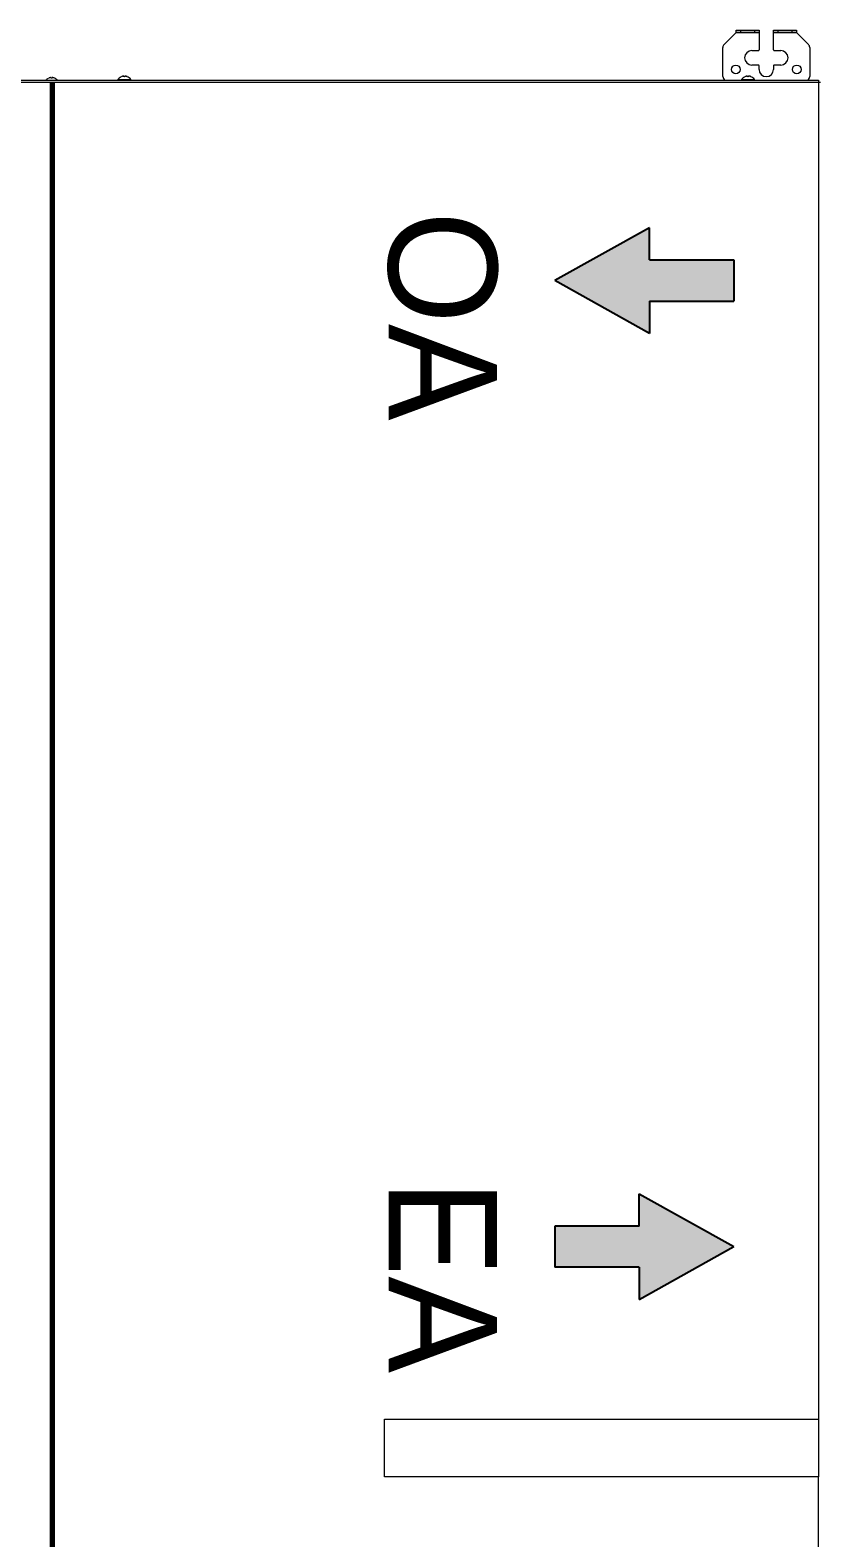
# Model space of a CAD drawing. Header units: millimetres. Extents: x 61566 to 667441, y 0 to 118800.
# Drawn here: x 447687 to 448233, y 56285 to 57327 of the extents above; entities that cross this region are included whole.
import ezdxf

# ---------------------------------------------------------------- set-up
doc = ezdxf.new("R2010")
doc.units = ezdxf.units.MM
doc.header["$LTSCALE"] = 200
doc.layers.add('LG-환기', color=2, linetype='Continuous')
doc.layers.add('환기유니트', color=6, linetype='Continuous')
doc.styles.add('ACISOGDT', font='amgdt.shx')

# ---------------------------------------------------------------- blocks, each defined once
blk = doc.blocks.new('파랑화살표')
at = {"layer": 'LG-환기', "ltscale": 0.5}
blk.add_hatch(color=5, dxfattribs=at).paths.add_polyline_path([(0, -15.8), (0, 15.8), (64.8, 15.8), (64.8, 40.6), (137.3, 0), (64.8, -40.6), (64.8, -15.8)])
at = {"layer": 'LG-환기', "color": 5, "ltscale": 0.5}
for p, q in [((64.8, 40.6), (137.3, 0)), ((64.8, 40.6), (137.3, 0)), ((64.8, 15.8), (64.8, 40.6)), ((64.8, 15.8), (64.8, 40.6)), ((64.8, 15.8), (0, 15.8)), ((64.8, 15.8), (0, 15.8)), ((0, 15.8), (0, -15.8)), ((64.8, -40.6), (137.3, 0)), ((64.8, -40.6), (137.3, 0)), ((64.8, -15.8), (0, -15.8)), ((64.8, -15.8), (0, -15.8)), ((64.8, -15.8), (64.8, -40.6)), ((64.8, -15.8), (64.8, -40.6))]:
    blk.add_line(p, q, dxfattribs=at)
blk = doc.blocks.new('빨간화살표')
at = {"layer": 'LG-환기', "ltscale": 0.5}
blk.add_hatch(color=1, dxfattribs=at).paths.add_polyline_path([(0, -15.8), (0, 15.8), (-64.8, 15.8), (-64.8, 40.6), (-137.3, 0), (-64.8, -40.6), (-64.8, -15.8)])
at = {"layer": 'LG-환기', "color": 1, "ltscale": 0.5}
for p, q in [((-64.8, 40.6), (-137.3, 0)), ((-64.8, 40.6), (-137.3, 0)), ((-64.8, 15.8), (-64.8, 40.6)), ((-64.8, 15.8), (-64.8, 40.6)), ((-64.8, 15.8), (0, 15.8)), ((-64.8, 15.8), (0, 15.8)), ((0, 15.8), (0, -15.8)), ((-64.8, -40.6), (-137.3, 0)), ((-64.8, -40.6), (-137.3, 0)), ((-64.8, -15.8), (-64.8, -40.6)), ((-64.8, -15.8), (-64.8, -40.6)), ((-64.8, -15.8), (0, -15.8)), ((-64.8, -15.8), (0, -15.8))]:
    blk.add_line(p, q, dxfattribs=at)
blk = doc.blocks.new('상업용 프리미엄환기 800~1000CMH')
at = {"layer": 'LG-환기', "color": 0, "linetype": 'Continuous', "lineweight": 18}
for p, q in [((-9.1, 1262.6), (-9.1, 988.1)), ((-9.1, 988.1), (290.9, 988.1)), ((-9.1, 948.1), (-9.1, 988.1)), ((290.9, 988.1), (290.9, 948.1)), ((-9.1, 22.5), (-9.1, 948.1)), ((290.9, 948.1), (-9.1, 948.1)), ((1051.8, 23.9), (-10.4, 23.9)), ((1050.5, 22.6), (-9.1, 22.6)), ((-1.7, 22.5), (-9.1, 22.5)), ((44, 22.1), (35.2, 22.1)), ((475.1, 22.1), (466.3, 22.1)), ((518.9, 21.1), (519, 21.1)), ((-3, 0), (-3, 20)), ((17, 12.1), (21.5, 12.1)), ((22, 12.6), (22, 15.1)), ((32, 15.1), (32, 12.6)), ((32.5, 12.1), (37, 12.1)), ((37.6, 20.1), (37.7, 20.1)), ((57, 20), (57, 0)), ((468.7, 20.1), (468.8, 20.1)), ((21.5, 2.1), (17, 2.1)), ((22, 1.6), (22, -12)), ((32, -12), (32, 1.6)), ((37, 2.1), (32.5, 2.1)), ((6.2, -10.4), (-2.1, -2.1)), ((5.9, -10.1), (22, -10.1)), ((32, -10.1), (48.1, -10.1)), ((56.1, -2.1), (47.8, -10.4)), ((6.2, -10.4), (22, -10.4)), ((6.2, -12), (6.2, -10.4)), ((22, -12), (6.2, -12)), ((9.2, -10.4), (9.2, -12)), ((19, -12), (19, -10.4)), ((32, -10.4), (47.8, -10.4)), ((47.8, -12), (32, -12)), ((35, -10.4), (35, -12)), ((44.8, -12), (44.8, -10.4)), ((47.8, -10.4), (47.8, -12))]:
    blk.add_line(p, q, dxfattribs=at)
at = {"layer": 'LG-환기', "color": 0, "lineweight": 70}
blk.add_line((520.7, 23.9), (520.7, 1259.8), dxfattribs=at)
at = {"layer": 'LG-환기', "color": 0, "linetype": 'Continuous', "lineweight": 18}
for centre in [(6, 15.1), (48, 15.1)]:
    blk.add_circle(centre, 3, dxfattribs=at)
for centre, radius, start, end in [((0, 20), 3, 119.9279, 180), ((35.4, 22.3), 0.3, 90, 214.6013), ((39.6, 25.2), 5.4, 214.6013, 248.604), ((39.6, 25.2), 5.4, 296.0867, 325.3987), ((43.8, 22.3), 0.3, 325.3987, 90), ((54, 20), 3, 0, 60.0721), ((466.5, 22.3), 0.3, 90, 214.6013), ((470.7, 25.2), 5.4, 214.6013, 248.604), ((470.7, 25.2), 5.4, 296.0867, 325.3987), ((474.9, 22.3), 0.3, 325.3987, 90), ((520.9, 26.2), 5.4, 221.7551, 248.604), ((520.9, 26.2), 5.4, 296.0867, 318.2452), ((17, 7.1), 5, 90, 270), ((21.5, 12.6), 0.5, 270, 0), ((27, 15.1), 5, 0, 180), ((32.5, 12.6), 0.5, 180, 270), ((37, 7.1), 5, 270, 90), ((0, 0), 3, 180, 225), ((21.5, 1.6), 0.5, 0, 90), ((32.5, 1.6), 0.5, 90, 180), ((54, 0), 3, 315, 0)]:
    blk.add_arc(centre, radius, start, end, dxfattribs=at)
for points, knots in [([(519, 21.1), (519.1, 21.1), (519.2, 21.1), (519.3, 21), (519.4, 21), (519.5, 21), (519.5, 20.9), (519.8, 20.9), (520, 20.8), (520.2, 20.8)], [0, 0, 0, 0, 0.25, 0.25, 0.375, 0.375, 0.5, 0.5, 1, 1, 1, 1]), ([(520.5, 20.8), (520.5, 20.8), (520.5, 20.9), (520.5, 21), (520.5, 21), (520.5, 21.1), (520.5, 21.1), (520.5, 21.1), (520.5, 21.1), (520.5, 21.2)], [0, 0, 0, 0, 0.5, 0.5, 0.75, 0.75, 0.875, 0.875, 1, 1, 1, 1]), ([(521.3, 21.2), (521.3, 21.1), (521.3, 21), (521.3, 20.9), (521.3, 20.9), (521.3, 20.9), (521.3, 20.9), (521.3, 20.8), (521.3, 20.8), (521.3, 20.8)], [0, 0, 0, 0, 0.5, 0.5, 0.625, 0.625, 0.75, 0.75, 1, 1, 1, 1]), ([(521.6, 20.8), (521.7, 20.8), (521.8, 20.8), (522, 20.9), (522, 20.9), (522.2, 20.9), (522.2, 20.9), (522.3, 21), (522.4, 21), (522.5, 21), (522.6, 21.1), (522.8, 21.1), (522.9, 21.2)], [0, 0, 0, 0, 0.25, 0.25, 0.375, 0.375, 0.5, 0.5, 0.625, 0.625, 0.75, 1, 1, 1, 1]), ([(37.7, 20.1), (37.8, 20.1), (37.9, 20.1), (38, 20), (38.1, 20), (38.2, 20), (38.2, 19.9), (38.5, 19.9), (38.7, 19.8), (38.9, 19.8)], [0, 0, 0, 0, 0.25, 0.25, 0.375, 0.375, 0.5, 0.5, 1, 1, 1, 1]), ([(38.9, 19.8), (38.9, 19.8), (38.9, 19.8), (39, 19.8), (39, 19.8), (39, 19.8), (39, 19.8), (39, 19.8), (39, 19.8), (39.1, 19.8), (39.1, 19.8), (39.1, 19.8), (39.1, 19.8), (39.1, 19.8), (39.1, 19.8), (39.2, 19.8), (39.2, 19.8), (39.2, 19.8), (39.2, 19.8), (39.2, 19.8), (39.2, 19.8), (39.2, 19.8), (39.2, 19.8), (39.2, 19.8), (39.2, 19.8)], [0, 0, 0, 0, 0.125, 0.125, 0.1875, 0.1875, 0.25, 0.25, 0.375, 0.375, 0.4375, 0.4375, 0.5, 0.5, 0.625, 0.625, 0.6875, 0.6875, 0.75, 0.8125, 0.8125, 0.875, 0.875, 1, 1, 1, 1]), ([(39.2, 19.8), (39.2, 19.8), (39.2, 19.9), (39.2, 20), (39.2, 20), (39.2, 20.1), (39.2, 20.1), (39.2, 20.1), (39.2, 20.1), (39.2, 20.2)], [0, 0, 0, 0, 0.5, 0.5, 0.75, 0.75, 0.875, 0.875, 1, 1, 1, 1]), ([(40, 20.2), (40, 20.1), (40, 20), (40, 19.9), (40, 19.9), (40, 19.9), (40, 19.9), (40, 19.8), (40, 19.8), (40, 19.8)], [0, 0, 0, 0, 0.5, 0.5, 0.625, 0.625, 0.75, 0.75, 1, 1, 1, 1]), ([(40, 19.8), (40, 19.8), (40, 19.8), (40, 19.8), (40, 19.8), (40, 19.8), (40, 19.8), (40, 19.8), (40, 19.8), (40.1, 19.8), (40.1, 19.8), (40.1, 19.8), (40.1, 19.8), (40.1, 19.8), (40.1, 19.8), (40.1, 19.8), (40.1, 19.8), (40.2, 19.8), (40.2, 19.8), (40.2, 19.8), (40.2, 19.8), (40.2, 19.8), (40.3, 19.8), (40.3, 19.8), (40.3, 19.8)], [0, 0, 0, 0, 0.125, 0.125, 0.1875, 0.1875, 0.25, 0.25, 0.375, 0.375, 0.4375, 0.4375, 0.5, 0.5, 0.625, 0.625, 0.6875, 0.6875, 0.75, 0.8125, 0.8125, 0.875, 0.875, 1, 1, 1, 1]), ([(40.3, 19.8), (40.4, 19.8), (40.5, 19.8), (40.7, 19.9), (40.7, 19.9), (40.9, 19.9), (40.9, 19.9), (41, 20), (41.1, 20), (41.2, 20), (41.3, 20.1), (41.5, 20.1), (41.6, 20.2)], [0, 0, 0, 0, 0.25, 0.25, 0.375, 0.375, 0.5, 0.5, 0.625, 0.625, 0.75, 1, 1, 1, 1]), ([(468.8, 20.1), (468.9, 20.1), (469, 20.1), (469.1, 20), (469.2, 20), (469.3, 20), (469.3, 19.9), (469.6, 19.9), (469.8, 19.8), (470, 19.8)], [0, 0, 0, 0, 0.25, 0.25, 0.375, 0.375, 0.5, 0.5, 1, 1, 1, 1]), ([(470, 19.8), (470, 19.8), (470, 19.8), (470.1, 19.8), (470.1, 19.8), (470.1, 19.8), (470.1, 19.8), (470.1, 19.8), (470.1, 19.8), (470.2, 19.8), (470.2, 19.8), (470.2, 19.8), (470.2, 19.8), (470.2, 19.8), (470.2, 19.8), (470.3, 19.8), (470.3, 19.8), (470.3, 19.8), (470.3, 19.8), (470.3, 19.8), (470.3, 19.8), (470.3, 19.8), (470.3, 19.8), (470.3, 19.8), (470.3, 19.8)], [0, 0, 0, 0, 0.125, 0.125, 0.1875, 0.1875, 0.25, 0.25, 0.375, 0.375, 0.4375, 0.4375, 0.5, 0.5, 0.625, 0.625, 0.6875, 0.6875, 0.75, 0.8125, 0.8125, 0.875, 0.875, 1, 1, 1, 1]), ([(470.3, 19.8), (470.3, 19.8), (470.3, 19.9), (470.3, 20), (470.3, 20), (470.3, 20.1), (470.3, 20.1), (470.3, 20.1), (470.3, 20.1), (470.3, 20.2)], [0, 0, 0, 0, 0.5, 0.5, 0.75, 0.75, 0.875, 0.875, 1, 1, 1, 1]), ([(471.1, 20.2), (471.1, 20.1), (471.1, 20), (471.1, 19.9), (471.1, 19.9), (471.1, 19.9), (471.1, 19.9), (471.1, 19.8), (471.1, 19.8), (471.1, 19.8)], [0, 0, 0, 0, 0.5, 0.5, 0.625, 0.625, 0.75, 0.75, 1, 1, 1, 1]), ([(471.1, 19.8), (471.1, 19.8), (471.1, 19.8), (471.1, 19.8), (471.1, 19.8), (471.1, 19.8), (471.1, 19.8), (471.1, 19.8), (471.1, 19.8), (471.2, 19.8), (471.2, 19.8), (471.2, 19.8), (471.2, 19.8), (471.2, 19.8), (471.2, 19.8), (471.2, 19.8), (471.2, 19.8), (471.3, 19.8), (471.3, 19.8), (471.3, 19.8), (471.3, 19.8), (471.3, 19.8), (471.4, 19.8), (471.4, 19.8), (471.4, 19.8)], [0, 0, 0, 0, 0.125, 0.125, 0.1875, 0.1875, 0.25, 0.25, 0.375, 0.375, 0.4375, 0.4375, 0.5, 0.5, 0.625, 0.625, 0.6875, 0.6875, 0.75, 0.8125, 0.8125, 0.875, 0.875, 1, 1, 1, 1]), ([(471.4, 19.8), (471.5, 19.8), (471.6, 19.8), (471.8, 19.9), (471.8, 19.9), (472, 19.9), (472, 19.9), (472.1, 20), (472.2, 20), (472.3, 20), (472.4, 20.1), (472.6, 20.1), (472.7, 20.2)], [0, 0, 0, 0, 0.25, 0.25, 0.375, 0.375, 0.5, 0.5, 0.625, 0.625, 0.75, 1, 1, 1, 1]), ([(520.2, 20.8), (520.2, 20.8), (520.2, 20.8), (520.3, 20.8), (520.3, 20.8), (520.3, 20.8), (520.3, 20.8), (520.3, 20.8), (520.3, 20.8), (520.4, 20.8), (520.4, 20.8), (520.4, 20.8), (520.4, 20.8), (520.4, 20.8), (520.4, 20.8), (520.5, 20.8), (520.5, 20.8), (520.5, 20.8), (520.5, 20.8), (520.5, 20.8), (520.5, 20.8), (520.5, 20.8), (520.5, 20.8), (520.5, 20.8), (520.5, 20.8)], [0, 0, 0, 0, 0.125, 0.125, 0.1875, 0.1875, 0.25, 0.25, 0.375, 0.375, 0.4375, 0.4375, 0.5, 0.5, 0.625, 0.625, 0.6875, 0.6875, 0.75, 0.8125, 0.8125, 0.875, 0.875, 1, 1, 1, 1]), ([(521.3, 20.8), (521.3, 20.8), (521.3, 20.8), (521.3, 20.8), (521.3, 20.8), (521.3, 20.8), (521.3, 20.8), (521.3, 20.8), (521.3, 20.8), (521.4, 20.8), (521.4, 20.8), (521.4, 20.8), (521.4, 20.8), (521.4, 20.8), (521.4, 20.8), (521.4, 20.8), (521.4, 20.8), (521.5, 20.8), (521.5, 20.8), (521.5, 20.8), (521.5, 20.8), (521.5, 20.8), (521.6, 20.8), (521.6, 20.8), (521.6, 20.8)], [0, 0, 0, 0, 0.125, 0.125, 0.1875, 0.1875, 0.25, 0.25, 0.375, 0.375, 0.4375, 0.4375, 0.5, 0.5, 0.625, 0.625, 0.6875, 0.6875, 0.75, 0.8125, 0.8125, 0.875, 0.875, 1, 1, 1, 1])]:
    blk.add_open_spline(points, degree=3, knots=knots, dxfattribs=at)
for points in [[(520.5, 21.2), (520.8, 21.1), (521, 21.1), (521.3, 21.2)], [(522.9, 21.2), (522.9, 21.1), (522.9, 21.1), (522.9, 21.2)], [(39.2, 20.2), (39.5, 20.1), (39.7, 20.1), (40, 20.2)], [(41.6, 20.2), (41.6, 20.1), (41.6, 20.1), (41.6, 20.2)], [(470.3, 20.2), (470.6, 20.1), (470.8, 20.1), (471.1, 20.2)], [(472.7, 20.2), (472.7, 20.1), (472.7, 20.1), (472.7, 20.2)]]:
    blk.add_open_spline(points, degree=3, dxfattribs=at)
at = {"layer": 'LG-환기', "linetype": 'Continuous', "extrusion": (0, 0, -1), "xscale": 0.8999999999998626, "yscale": 0.8999999999998626, "zscale": -0.8999999999998626, "rotation": 180}
for name, p in [('빨간화살표', (-173.1, 828.9)), ('파랑화살표', (-49.5, 161.1))]:
    blk.add_blockref(name, p, dxfattribs=at)
at = {"layer": 'LG-환기', "color": 0, "linetype": 'Continuous', "lineweight": 18, "char_height": 75, "width": 117.002, "attachment_point": 1, "rotation": 90, "style": 'ACISOGDT'}
for s, insert in [('EA', (213.1, 782.5)), ('OA', (213.1, 113))]:
    blk.add_mtext(s, dxfattribs=dict(at, insert=insert))

msp = doc.modelspace()

# ---------------------------------------------------------------- block references
at = {"layer": '환기유니트', "rotation": 180}
msp.add_blockref('상업용 프리미엄환기 800~1000CMH', (448223.2, 57315.2), dxfattribs=at)

doc.saveas('drawing.dxf')
